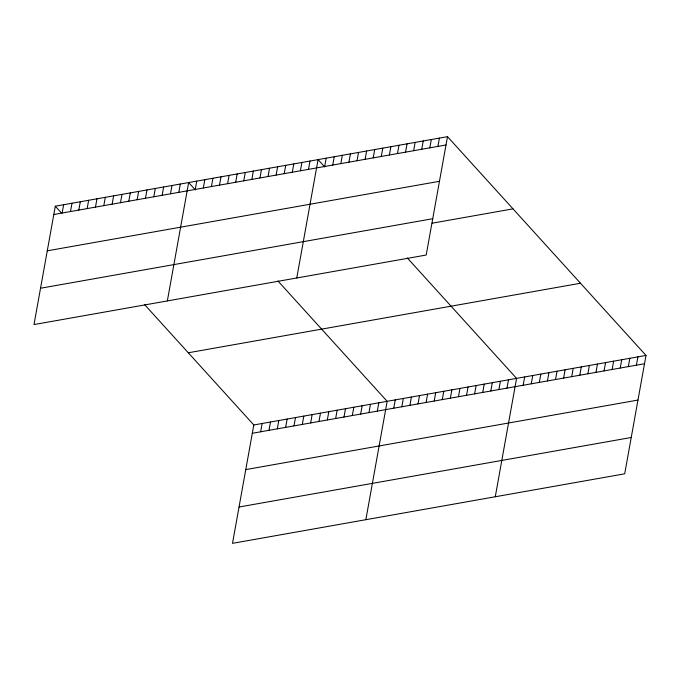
<?xml version="1.0" encoding="UTF-8"?>
<svg xmlns="http://www.w3.org/2000/svg" width="680" height="680" viewBox="0 0 680 680"><rect width="100%" height="100%" fill="white"/><g stroke="black" fill="none" stroke-linecap="round" stroke-linejoin="round"><path stroke-width="1.02" d="M55.301 206.193L34 324.564L426.199 255.034L447.5 136.663L55.301 206.193L61.31 212.823M62.135 213.027L63.631 204.714M70.474 211.548L71.969 203.235M78.803 210.069L80.299 201.764M87.142 208.59L88.638 200.285M95.472 207.119L96.968 198.806M103.81 205.641L105.306 197.327M112.141 204.161L113.636 195.849M120.479 202.682L121.975 194.369M128.809 201.203L130.305 192.899M137.147 199.725L138.644 191.42M145.477 198.254L146.974 189.941M153.816 196.775L155.312 188.462M162.146 195.296L163.642 186.983M170.484 193.817L171.981 185.512M178.815 192.338L180.31 184.033M167.348 300.925L188.649 182.554L195.33 189.924M195.237 189.431L196.732 181.118M203.328 187.994L204.825 179.681M211.42 186.558L212.917 178.254M219.504 185.13L221 176.817M227.596 183.694L229.092 175.381M235.688 182.257L237.184 173.952M243.772 180.829L245.268 172.516M251.863 179.393L253.359 171.079M259.955 177.956L261.443 169.643M268.039 176.519L269.535 168.215M276.131 175.091L277.627 166.779M284.223 173.655L285.71 165.342M292.306 172.219L293.802 163.914M144.585 304.598L253.801 424.966L232.5 543.337L624.699 473.807L646 355.436L447.5 136.663M300.399 170.791L301.894 162.477M260.644 431.8L262.14 423.487M308.49 169.354L309.978 161.041M268.974 430.321L270.47 422.008M296.769 277.975L318.07 159.605L324.751 166.974M277.312 428.842L278.808 420.537M324.666 166.481L326.162 158.177M332.75 165.053L334.245 156.74M285.642 427.363L287.139 419.058M340.841 163.617L342.337 155.304M293.981 425.892L295.477 417.579M348.933 162.18L350.429 153.875M302.311 424.413L303.807 416.1M357.017 160.752L358.513 152.439M310.649 422.934L312.146 414.622M365.109 159.316L366.605 151.002M318.979 421.455L320.475 413.142M373.201 157.879L374.697 149.575M327.318 419.976L328.814 411.672M381.284 156.442L382.78 148.138M335.648 418.498L337.144 410.193M389.376 155.014L390.873 146.702M343.986 417.027L345.482 408.714M397.469 153.578L398.964 145.265M352.317 415.548L353.812 407.235M405.552 152.142L407.048 143.837M360.655 414.069L362.151 405.756M413.644 150.714L415.14 142.4M368.985 412.59L370.481 404.277M421.736 149.277L423.232 140.964M377.324 411.111L378.82 402.806M429.82 147.84L431.315 139.536M365.849 519.698L387.149 401.327L277.933 280.959M437.912 146.404L439.408 138.1M393.745 408.204L395.241 399.891M401.829 406.767L403.325 398.454M409.921 405.331L411.417 397.026M418.013 403.903L419.509 395.59M426.096 402.466L427.592 394.153M434.188 401.03L435.685 392.725M442.281 399.594L443.776 391.289M450.364 398.166L451.86 389.852M458.456 396.729L459.952 388.416M466.548 395.293L468.044 386.988M474.631 393.865L476.127 385.551M482.723 392.428L484.219 384.115M490.815 390.991L492.312 382.687M498.899 389.555L500.395 381.25M506.991 388.127L508.487 379.814M495.278 496.748L516.571 378.377L407.363 258.017M523.167 385.254L524.663 376.95M531.259 383.826L532.755 375.513M539.351 382.389L540.838 374.076M547.434 380.953L548.93 372.649M555.526 379.525L557.022 371.212M563.618 378.089L565.106 369.775M571.702 376.652L573.197 368.339M579.793 375.216L581.289 366.911M587.885 373.787L589.373 365.475M595.969 372.351L597.465 364.038M604.061 370.914L605.557 362.61M612.144 369.486L613.64 361.173M620.236 368.05L621.733 359.737M628.328 366.613L629.825 358.3M636.412 365.177L637.908 356.873M53.805 214.506L446.004 144.976M47.268 250.826L439.467 181.296M40.536 288.243L432.735 218.713M432.115 223.201L513 208.862M188.292 352.775L580.49 283.245M253.801 424.966L646 355.436M252.305 433.279L644.504 363.749M245.769 469.6L637.967 400.07M239.037 507.017L631.236 437.487"/></g></svg>
